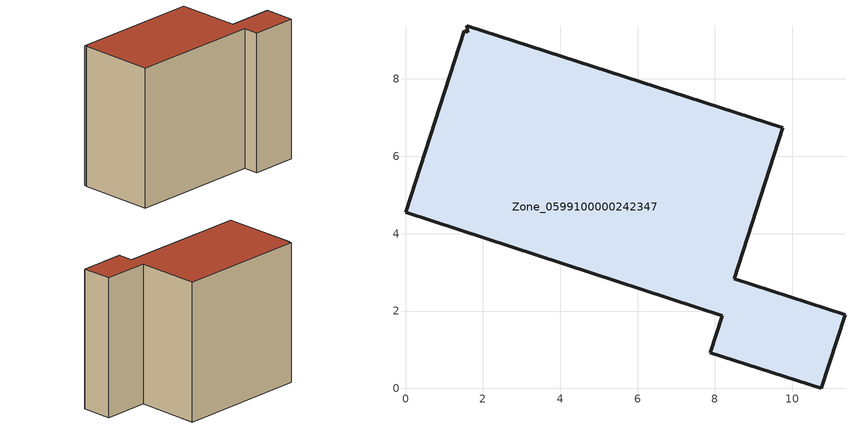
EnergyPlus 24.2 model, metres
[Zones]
Zone_0599100000242347
 floor ground (C_G): 7.88,0.92 8.19,1.88 0,4.55 1.52,9.24 1.61,9.21 1.59,9.38 9.75,6.74 8.5,2.83 11.36,1.9 10.74,0 z0
 wall outside (C_F): 8.19,1.88 7.88,0.92 10.74,0 11.36,1.9 8.5,2.83 9.75,6.74 1.59,9.38 1.61,9.21 1.52,9.24 0,4.55 8.19,1.88 z0:9.12
 roof outside (C_R): 9.75,6.74 1.59,9.38 1.61,9.21 1.52,9.24 0,4.55 8.19,1.88 7.88,0.92 10.74,0 11.36,1.9 8.5,2.83 z9.12
[BUILDING]
Pand.0599100000242347: North Axis=0; Terrain=City; Loads Convergence Tolerance Value=0.04; Temperature Convergence Tolerance Value=0.4; Solar Distribution=FullExterior; Maximum Number of Warmup Days=25; Minimum Number of Warmup Days=1
[Site:Location]
Rotterdam.The.Hague.AP_ZH_NLD Design_Conditions: Latitude=51.96; Longitude=4.45; Time Zone=1; Elevation=-4.5
[SITE:GROUNDTEMPERATURE:BUILDINGSURFACE]
18, 18, 18, 18, 18, 18, 18, 18, 18, 18, 18, 18
[MATERIAL] Thermal Absorptance=0.9; Solar Absorptance=0.7; Visible Absorptance=0.7
Name | Roughness | Thickness | Conductivity | Density | Specific Heat
G.TI.1975-1991 | MediumSmooth | 0.15 | 0.288461 | 540 | 1210
F.TI.1975-1991 | Rough | 0.3 | 0.230769 | 1920 | 840
R.TI.1975-1991 | MediumRough | 0.2 | 0.153846 | 1500 | 1000
[CONSTRUCTION]
C_G: G.TI.1975-1991
C_F: F.TI.1975-1991
C_R: R.TI.1975-1991
[ZONE]
Zone_0599100000242347: Type=1; Multiplier=1; Ceiling Height=Autocalculate; Volume=Autocalculate; Floor Area=autocalculate; Part of Total Floor Area=Yes
[ZONEINFILTRATION:DESIGNFLOWRATE]
Infil_Zone_0599100000242347: Zone or ZoneList or Space or SpaceList=Zone_0599100000242347; Schedule=AlwaysOn; Design Flow Rate Calculation Method=Flow/Area; Flow Rate per Floor Area=0.003; Constant Term Coefficient=1; Temperature Term Coefficient=0; Velocity Term Coefficient=0; Velocity Squared Term Coefficient=0
[HVACTEMPLATE:ZONE:IDEALLOADSAIRSYSTEM]
Zone_0599100000242347: Maximum Heating Supply Air Temperature=50; Minimum Cooling Supply Air Temperature=13; Maximum Heating Supply Air Humidity Ratio=0.0156; Minimum Cooling Supply Air Humidity Ratio=0.0077; Heating Limit=NoLimit; Cooling Limit=NoLimit; Dehumidification Control Type=ConstantSensibleHeatRatio; Cooling Sensible Heat Ratio=0.7; Dehumidification Setpoint=60; Humidification Control Type=None; Humidification Setpoint=30; Outdoor Air Method=None; Outdoor Air Flow Rate per Person=0.00944; Outdoor Air Flow Rate per Zone Floor Area=0; Outdoor Air Flow Rate per Zone=0; Demand Controlled Ventilation Type=None; Outdoor Air Economizer Type=NoEconomizer; Heat Recovery Type=None; Sensible Heat Recovery Effectiveness=0.7; Latent Heat Recovery Effectiveness=0.65
[ZONECONTROL:THERMOSTAT]
ThermostatControl_Zone_0599100000242347: Zone or ZoneList=Zone_0599100000242347; Control Type Schedule=DualSetpointControlType; Control 1=Thermostat_Zone_0599100000242347; Temperature Difference Between Cutout And Setpoint=0
[THERMOSTATSETPOINT:DUALSETPOINT]
Thermostat_Zone_0599100000242347: Heating Setpoint Temperature Schedule=HeatingSetpoint_Zone_0599100000242347; Cooling Setpoint Temperature Schedule=CoolingSetpoint_Zone_0599100000242347
[SCHEDULE:COMPACT]
HeatingSetpoint_Zone_0599100000242347: Through: 12/31, For: AllDays, Until: 24:00, 21
CoolingSetpoint_Zone_0599100000242347: Through: 12/31, For: AllDays, Until: 24:00, 24
DualSetpointControlType: Through: 12/31, For: AllDays, Until: 24:00, 4
AlwaysOn: Through: 12/31, For: AllDays, Until: 24:00, 1
